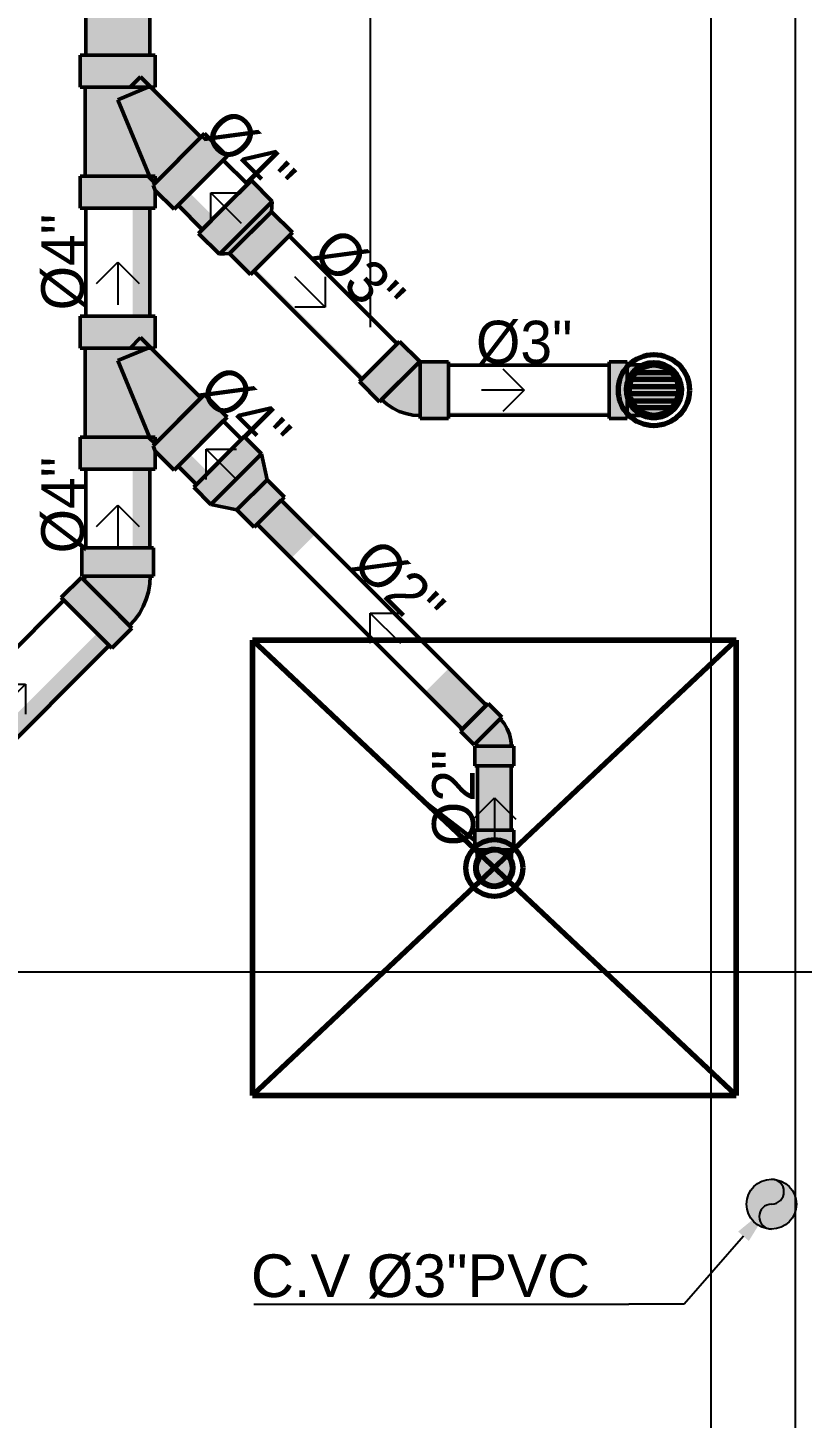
# Model space of a CAD drawing. Header units: metres. Extents: x -232 to 581, y 30 to 789.
# Drawn here: x 342.89 to 344.276, y 397.419 to 399.9 of the extents above; entities that cross this region are included whole.
import ezdxf

# ---------------------------------------------------------------- set-up
doc = ezdxf.new("R2010")
doc.units = ezdxf.units.M
doc.layers.add('_electricos-Leyenda', color=7, linetype='Continuous')
doc.layers.add('M-SY-PIPE-STANDARD-Drenaje Ventilacion', color=254, linetype='Continuous')
doc.layers.add('G-Risr-Std-Nplt', color=7, linetype='Continuous', lineweight=18, plot=False)
doc.layers.add('M-SY-PIPE-STANDARD-Drenaje Sanitario', color=7, linetype='Continuous', true_color=0x726558)
doc.layers.add('P-Fixt-Drn', color=94, linetype='Continuous', lineweight=70)
doc.layers.add('P-Fixt-Sho', color=94, linetype='Continuous', lineweight=70)
doc.styles.add('DS-CAST-01', font='GOTHIC.TTF', dxfattribs={"height": 3})
doc.styles.add('Schedule-Header', font='arial.ttf')

# ---------------------------------------------------------------- blocks, each defined once
blk = doc.blocks.new('TECHO ARQ 20.03')
at = {"layer": '_electricos-Leyenda', "color": 30, "true_color": 0xf8991e}
for p, q in [((220.3916, 121.5211), (220.3916, 120.7656)), ((219.5805, 119.6149), (221.1805, 119.6149))]:
    blk.add_line(p, q, dxfattribs=at)
blk = doc.blocks.new('_Open90')
at = {"color": 0, "linetype": 'ByBlock', "lineweight": -2}
for p, q in [((-0.5, 0.5), (0, 0)), ((0, 0), (-1, 0)), ((0, 0), (-0.5, -0.5))]:
    blk.add_line(p, q, dxfattribs=at)
blk = doc.blocks.new('Aecb_Duct_Rnd_2Line_Open')
at = {"layer": 'G-Risr-Std-Nplt', "color": 0, "linetype": 'ByBlock', "lineweight": -2}
blk.add_circle((0, 0), 1, dxfattribs=at)
blk = doc.blocks.new('Aecb_Othr_Rnd_2Line_PipeBreak_Patt_Rise')
at = {"linetype": 'ByBlock', "lineweight": -2}
blk.add_hatch(color=0, dxfattribs=at).paths.add_polyline_path([(1, 0, 0.414214), (0, 1, -1), (0, 0, 1), (0, -1, 0.414214)])
at = {"color": 0, "linetype": 'ByBlock', "lineweight": -2}
for centre, start, end in [((0, 0.5), 270, 90), ((0, -0.5), 90, 270)]:
    blk.add_arc(centre, 0.5, start, end, dxfattribs=at)
at = {"layer": 'G-Risr-Std-Nplt', "color": 0, "linetype": 'ByBlock', "lineweight": -2}
blk.add_circle((0, 0), 1, dxfattribs=at)
blk = doc.blocks.new('DR 20.03.26 LN09')
at = {"layer": 'M-SY-PIPE-STANDARD-Drenaje Sanitario', "linetype": 'Continuous', "lineweight": 50}
for points in [[(-9633.194, -2307.973), (-9630.944, -2307.973), (-9628.694, -2307.973), (-9628.694, -2285.669), (-9630.944, -2285.669), (-9633.194, -2285.669), (-9633.194, -2290.17), (-9629.895, -2290.17), (-9629.895, -2303.472), (-9633.194, -2303.472)], [(-9633.585, -2316.473), (-9633.585, -2318.723), (-9630.944, -2318.723), (-9628.303, -2318.723), (-9628.303, -2317.473), (-9626.978, -2318.799), (-9623.243, -2315.065), (-9624.834, -2313.474), (-9625.088, -2313.728), (-9628.593, -2310.223), (-9628.303, -2310.223), (-9628.303, -2307.973), (-9630.944, -2307.973), (-9633.585, -2307.973), (-9633.585, -2310.223), (-9633.225, -2310.223), (-9633.225, -2316.473)], [(-9623.405, -2318.638), (-9625.261, -2320.494), (-9623.791, -2321.963), (-9623.073, -2321.908), (-9621.604, -2323.378), (-9620.134, -2321.908), (-9618.665, -2320.439), (-9620.134, -2318.969), (-9620.079, -2318.251), (-9621.548, -2316.782)], [(-9626.701, -2318.523), (-9624.996, -2320.229), (-9624.146, -2319.38), (-9625.852, -2317.674)], [(-9628.694, -2326.31), (-9628.694, -2318.723), (-9629.895, -2318.723), (-9629.895, -2326.31)], [(-9621.372, -2323.146), (-9613.779, -2330.739), (-9613.637, -2330.597), (-9621.23, -2323.004)], [(-9633.585, -2334.81), (-9633.585, -2337.06), (-9630.944, -2337.06), (-9628.303, -2337.06), (-9628.303, -2335.81), (-9626.978, -2337.136), (-9623.243, -2333.401), (-9624.834, -2331.81), (-9625.088, -2332.064), (-9628.593, -2328.56), (-9628.303, -2328.56), (-9628.303, -2326.31), (-9630.944, -2326.31), (-9633.585, -2326.31), (-9633.585, -2328.56), (-9633.225, -2328.56), (-9633.225, -2334.81)], [(-9611.127, -2328.087), (-9613.955, -2330.915), (-9612.541, -2332.33), (-9612.387, -2332.175), (-9612.011, -2332.504), (-9611.596, -2332.782), (-9611.148, -2333.003), (-9610.675, -2333.163), (-9610.185, -2333.261), (-9609.687, -2333.293), (-9609.687, -2333.512), (-9607.687, -2333.512), (-9607.687, -2329.512), (-9609.687, -2329.512), (-9609.687, -2329.731), (-9609.736, -2329.726), (-9609.784, -2329.711), (-9609.829, -2329.688), (-9609.867, -2329.656), (-9609.713, -2329.501)], [(-9596.4, -2329.528), (-9596.4, -2333.496), (-9595.119, -2333.496), (-9595.119, -2333.293), (-9594.119, -2333.293), (-9594.124, -2333.288), (-9593.803, -2333.416), (-9593.433, -2333.487), (-9593.055, -2333.487), (-9592.685, -2333.416), (-9592.335, -2333.276), (-9592.017, -2333.072), (-9591.744, -2332.811), (-9591.526, -2332.504), (-9591.369, -2332.161), (-9591.28, -2331.794), (-9591.262, -2331.418), (-9591.316, -2331.044), (-9591.439, -2330.688), (-9591.628, -2330.361), (-9591.875, -2330.076), (-9592.171, -2329.843), (-9592.507, -2329.67), (-9592.868, -2329.563), (-9593.244, -2329.528), (-9593.62, -2329.563), (-9593.982, -2329.67), (-9594.134, -2329.749), (-9594.119, -2329.731), (-9595.119, -2329.731), (-9595.119, -2329.528)], [(-9595.188, -2331.04), (-9595.242, -2331.417), (-9595.224, -2331.797), (-9595.134, -2332.166), (-9594.976, -2332.512), (-9594.756, -2332.822), (-9594.48, -2333.084), (-9594.161, -2333.29), (-9593.808, -2333.431), (-9593.434, -2333.503), (-9593.054, -2333.503), (-9592.681, -2333.431), (-9592.328, -2333.29), (-9592.008, -2333.084), (-9591.733, -2332.822), (-9591.512, -2332.512), (-9591.354, -2332.166), (-9591.264, -2331.797), (-9591.246, -2331.417), (-9591.3, -2331.04), (-9591.425, -2330.681), (-9591.615, -2330.352), (-9591.864, -2330.065), (-9592.163, -2329.829), (-9592.501, -2329.655), (-9592.866, -2329.548), (-9593.244, -2329.512), (-9593.623, -2329.548), (-9593.987, -2329.655), (-9594.325, -2329.829), (-9594.624, -2330.065), (-9594.873, -2330.352), (-9595.063, -2330.681)], [(-9594.976, -2331.263), (-9594.992, -2331.595), (-9594.945, -2331.925), (-9594.836, -2332.239), (-9594.67, -2332.527), (-9594.452, -2332.779), (-9594.19, -2332.984), (-9593.894, -2333.137), (-9593.575, -2333.23), (-9593.244, -2333.262), (-9592.913, -2333.23), (-9592.594, -2333.137), (-9592.298, -2332.984), (-9592.036, -2332.779), (-9591.819, -2332.527), (-9591.652, -2332.239), (-9591.543, -2331.925), (-9591.496, -2331.595), (-9591.512, -2331.263), (-9591.59, -2330.94), (-9591.729, -2330.637), (-9591.921, -2330.366), (-9592.162, -2330.136), (-9592.442, -2329.957), (-9592.751, -2329.833), (-9593.078, -2329.77), (-9593.41, -2329.77), (-9593.737, -2329.833), (-9594.046, -2329.957), (-9594.326, -2330.136), (-9594.567, -2330.366), (-9594.76, -2330.637), (-9594.898, -2330.94)], [(-9607.687, -2333.262), (-9596.4, -2333.262), (-9596.4, -2333.061), (-9607.687, -2333.061)], [(-9623.822, -2336.556), (-9625.601, -2338.335), (-9624.386, -2339.55), (-9622.563, -2339.937), (-9621.348, -2341.152), (-9620.287, -2340.092), (-9619.226, -2339.031), (-9620.442, -2337.816), (-9620.828, -2335.993), (-9622.044, -2334.777)], [(-9626.701, -2336.859), (-9625.413, -2338.147), (-9624.564, -2337.298), (-9625.852, -2336.01)], [(-9628.694, -2342.586), (-9628.694, -2337.06), (-9629.895, -2337.06), (-9629.895, -2342.586)], [(-9620.287, -2340.092), (-9621.127, -2340.931), (-9618.734, -2343.324), (-9617.054, -2341.645), (-9619.447, -2339.252)], [(-9633.496, -2344.674), (-9634.911, -2346.089), (-9633.132, -2347.867), (-9631.353, -2349.646), (-9629.939, -2348.232), (-9630.104, -2348.066), (-9629.737, -2347.655), (-9629.417, -2347.205), (-9629.15, -2346.721), (-9628.939, -2346.212), (-9628.786, -2345.681), (-9628.694, -2345.137), (-9628.663, -2344.586), (-9628.428, -2344.586), (-9628.428, -2342.586), (-9633.46, -2342.586), (-9633.46, -2344.586), (-9633.225, -2344.586), (-9633.23, -2344.642), (-9633.243, -2344.697), (-9633.264, -2344.749), (-9633.294, -2344.797), (-9633.331, -2344.84)], [(-9639.83, -2357.748), (-9631.541, -2349.458), (-9632.39, -2348.609), (-9640.679, -2356.899)], [(-9606.717, -2355.342), (-9605.877, -2354.502), (-9605.037, -2353.662), (-9607.649, -2351.05), (-9609.328, -2352.73)], [(-9604.905, -2353.53), (-9606.849, -2355.474), (-9605.877, -2356.446), (-9605.755, -2356.325), (-9605.717, -2356.371), (-9605.689, -2356.424), (-9605.672, -2356.481), (-9605.666, -2356.541), (-9605.838, -2356.541), (-9605.838, -2357.916), (-9604.463, -2357.916), (-9603.088, -2357.916), (-9603.088, -2356.541), (-9603.26, -2356.541), (-9603.293, -2356.117), (-9603.392, -2355.703), (-9603.555, -2355.31), (-9603.777, -2354.947), (-9604.054, -2354.623), (-9603.932, -2354.502)], [(-9605.65, -2357.916), (-9605.65, -2362.44), (-9604.463, -2362.44), (-9603.275, -2362.44), (-9603.275, -2357.916), (-9604.463, -2357.916)], [(-9605.838, -2362.44), (-9605.838, -2363.815), (-9605.666, -2363.815), (-9605.666, -2364.43), (-9605.657, -2364.423), (-9605.685, -2364.466), (-9605.782, -2364.709), (-9605.831, -2364.965), (-9605.831, -2365.227), (-9605.782, -2365.483), (-9605.685, -2365.726), (-9605.544, -2365.946), (-9605.363, -2366.135), (-9605.15, -2366.287), (-9604.912, -2366.395), (-9604.658, -2366.457), (-9604.397, -2366.469), (-9604.139, -2366.432), (-9603.891, -2366.347), (-9603.665, -2366.216), (-9603.468, -2366.045), (-9603.306, -2365.839), (-9603.186, -2365.607), (-9603.113, -2365.356), (-9603.088, -2365.096), (-9603.113, -2364.836), (-9603.186, -2364.585), (-9603.271, -2364.42), (-9603.26, -2364.43), (-9603.26, -2363.815), (-9603.088, -2363.815), (-9603.088, -2362.44)], [(-9605.784, -2364.776), (-9605.821, -2365.031), (-9605.808, -2365.29), (-9605.747, -2365.541), (-9605.64, -2365.776), (-9605.49, -2365.986), (-9605.303, -2366.165), (-9605.086, -2366.304), (-9604.846, -2366.4), (-9604.592, -2366.449), (-9604.333, -2366.449), (-9604.08, -2366.4), (-9603.84, -2366.304), (-9603.622, -2366.165), (-9603.435, -2365.986), (-9603.285, -2365.776), (-9603.178, -2365.541), (-9603.117, -2365.29), (-9603.105, -2365.031), (-9603.142, -2364.776), (-9603.226, -2364.531), (-9603.355, -2364.308), (-9603.525, -2364.112), (-9603.728, -2363.952), (-9603.957, -2363.834), (-9604.205, -2363.761), (-9604.463, -2363.737), (-9604.72, -2363.761), (-9604.968, -2363.834), (-9605.198, -2363.952), (-9605.401, -2364.112), (-9605.57, -2364.308), (-9605.699, -2364.531)], [(-9605.638, -2364.927), (-9605.649, -2365.153), (-9605.617, -2365.376), (-9605.543, -2365.589), (-9605.43, -2365.785), (-9605.282, -2365.955), (-9605.105, -2366.095), (-9604.904, -2366.198), (-9604.687, -2366.262), (-9604.463, -2366.284), (-9604.238, -2366.262), (-9604.021, -2366.198), (-9603.821, -2366.095), (-9603.643, -2365.955), (-9603.495, -2365.785), (-9603.382, -2365.589), (-9603.309, -2365.376), (-9603.277, -2365.153), (-9603.287, -2364.927), (-9603.34, -2364.708), (-9603.434, -2364.502), (-9603.565, -2364.318), (-9603.729, -2364.163), (-9603.919, -2364.041), (-9604.128, -2363.957), (-9604.35, -2363.914), (-9604.576, -2363.914), (-9604.797, -2363.957), (-9605.007, -2364.041), (-9605.197, -2364.163), (-9605.36, -2364.318), (-9605.491, -2364.502), (-9605.585, -2364.708)]]:
    blk.add_hatch(color=251, dxfattribs=at).paths.add_polyline_path(points, flags=0)
at = {"layer": 'M-SY-PIPE-STANDARD-Drenaje Ventilacion', "linetype": 'Continuous', "lineweight": 50}
blk.add_hatch(color=254, dxfattribs=at).paths.add_polyline_path([(-9586.707, -2388.475), (-9586.723, -2388.808), (-9586.676, -2389.137), (-9586.567, -2389.451), (-9586.4, -2389.739), (-9586.183, -2389.991), (-9585.921, -2390.196), (-9585.625, -2390.349), (-9585.306, -2390.443), (-9584.975, -2390.474), (-9584.644, -2390.443), (-9584.325, -2390.349), (-9584.029, -2390.196), (-9583.767, -2389.991), (-9583.549, -2389.739), (-9583.383, -2389.451), (-9583.274, -2389.137), (-9583.227, -2388.808), (-9583.243, -2388.475), (-9583.321, -2388.152), (-9583.459, -2387.849), (-9583.652, -2387.578), (-9583.893, -2387.349), (-9584.173, -2387.169), (-9584.482, -2387.045), (-9584.809, -2386.982), (-9585.141, -2386.982), (-9585.468, -2387.045), (-9585.777, -2387.169), (-9586.057, -2387.349), (-9586.298, -2387.578), (-9586.491, -2387.849), (-9586.629, -2388.152)], flags=0)
at = {"layer": 'M-SY-PIPE-STANDARD-Drenaje Sanitario'}
for p, q in [((-9589.228, -2421.217), (-9589.228, -2251.729)), ((-9583.323, -2251.729), (-9583.323, -2421.217))]:
    blk.add_line(p, q, dxfattribs=at)
at = {"layer": 'M-SY-PIPE-STANDARD-Drenaje Sanitario', "color": 251, "linetype": 'Continuous', "lineweight": 50}
for points in [[(-9633.194, -2285.669), (-9633.194, -2307.973)], [(-9628.694, -2307.973), (-9628.694, -2285.669)], [(-9630.944, -2307.973), (-9633.585, -2307.973)], [(-9633.585, -2307.973), (-9633.585, -2310.223)], [(-9633.194, -2307.973), (-9628.694, -2307.973)], [(-9628.303, -2307.973), (-9630.944, -2307.973)], [(-9628.303, -2307.973), (-9628.303, -2310.223)], [(-9630.069, -2310.223), (-9629.331, -2309.485)], [(-9629.331, -2309.485), (-9625.088, -2313.728)], [(-9633.585, -2310.223), (-9630.944, -2310.223)], [(-9633.225, -2310.223), (-9633.225, -2316.473)], [(-9633.225, -2310.223), (-9630.069, -2310.223)], [(-9630.944, -2311.098), (-9628.832, -2310.223)], [(-9630.944, -2310.223), (-9628.303, -2310.223)], [(-9628.718, -2316.473), (-9630.944, -2311.098)], [(-9628.832, -2310.223), (-9630.069, -2310.223)], [(-9624.834, -2313.474), (-9628.459, -2317.098)], [(-9625.088, -2313.728), (-9628.314, -2316.954)], [(-9624.834, -2313.474), (-9623.243, -2315.065)], [(-9626.978, -2318.799), (-9623.243, -2315.065)], [(-9623.519, -2315.341), (-9626.701, -2318.523)], [(-9621.814, -2317.047), (-9623.519, -2315.341)], [(-9630.944, -2316.473), (-9633.585, -2316.473)], [(-9633.585, -2316.473), (-9633.585, -2318.723)], [(-9633.225, -2316.473), (-9628.795, -2316.473)], [(-9628.303, -2316.473), (-9630.944, -2316.473)], [(-9628.314, -2316.954), (-9628.795, -2316.473)], [(-9628.795, -2316.473), (-9628.795, -2316.473), (-9628.718, -2316.473)], [(-9628.795, -2316.473), (-9628.718, -2316.473)], [(-9628.303, -2316.473), (-9628.303, -2316.943)], [(-9621.548, -2316.782), (-9623.405, -2318.638)], [(-9621.548, -2316.782), (-9620.079, -2318.251)], [(-9628.459, -2317.098), (-9628.303, -2317.473)], [(-9628.303, -2317.473), (-9626.978, -2318.799)], [(-9628.303, -2317.473), (-9628.303, -2318.723)], [(-9624.996, -2320.229), (-9621.814, -2317.047)], [(-9633.585, -2318.723), (-9630.944, -2318.723)], [(-9628.694, -2318.723), (-9633.194, -2318.723)], [(-9633.194, -2318.723), (-9633.194, -2326.31)], [(-9630.944, -2318.723), (-9628.303, -2318.723)], [(-9628.694, -2326.31), (-9628.694, -2318.723)], [(-9626.701, -2318.523), (-9624.996, -2320.229)], [(-9623.405, -2318.638), (-9625.261, -2320.494)], [(-9623.791, -2321.963), (-9620.079, -2318.251)], [(-9620.134, -2318.969), (-9623.073, -2321.908)], [(-9621.935, -2320.107), (-9620.079, -2318.251)], [(-9620.134, -2318.969), (-9621.604, -2320.439)], [(-9620.079, -2318.251), (-9620.134, -2318.969)], [(-9620.134, -2318.969), (-9618.665, -2320.439)], [(-9625.261, -2320.494), (-9623.791, -2321.963)], [(-9623.791, -2321.963), (-9621.935, -2320.107)], [(-9621.604, -2320.439), (-9623.073, -2321.908)], [(-9618.897, -2320.671), (-9621.372, -2323.146)], [(-9620.134, -2321.908), (-9618.665, -2320.439)], [(-9611.304, -2328.264), (-9618.897, -2320.671)], [(-9623.073, -2321.908), (-9623.791, -2321.963)], [(-9623.073, -2321.908), (-9621.604, -2323.378)], [(-9621.604, -2323.378), (-9620.134, -2321.908)], [(-9621.372, -2323.146), (-9613.779, -2330.739)], [(-9630.944, -2326.31), (-9633.585, -2326.31)], [(-9633.585, -2326.31), (-9633.585, -2328.56)], [(-9633.194, -2326.31), (-9628.694, -2326.31)], [(-9628.303, -2326.31), (-9630.944, -2326.31)], [(-9628.303, -2326.31), (-9628.303, -2328.56)], [(-9633.585, -2328.56), (-9630.944, -2328.56)], [(-9633.225, -2328.56), (-9633.225, -2334.81)], [(-9633.225, -2328.56), (-9630.069, -2328.56)], [(-9630.944, -2329.435), (-9628.832, -2328.56)], [(-9630.944, -2328.56), (-9628.303, -2328.56)], [(-9630.069, -2328.56), (-9629.331, -2327.822)], [(-9628.832, -2328.56), (-9630.069, -2328.56)], [(-9629.331, -2327.822), (-9625.088, -2332.064)], [(-9611.127, -2328.087), (-9613.955, -2330.915)], [(-9613.779, -2330.739), (-9611.304, -2328.264)], [(-9609.713, -2329.501), (-9611.127, -2328.087)], [(-9628.718, -2334.81), (-9630.944, -2329.435)], [(-9612.541, -2332.33), (-9609.713, -2329.501)], [(-9612.387, -2332.175), (-9609.867, -2329.656)], [(-9609.867, -2329.656), (-9609.829, -2329.688), (-9609.784, -2329.711), (-9609.736, -2329.726), (-9609.687, -2329.731)], [(-9609.687, -2329.512), (-9609.687, -2333.512)], [(-9607.687, -2329.512), (-9609.687, -2329.512)], [(-9609.687, -2329.731), (-9609.687, -2333.293)], [(-9607.687, -2333.512), (-9607.687, -2329.512)], [(-9596.4, -2329.528), (-9596.4, -2333.496)], [(-9595.119, -2329.528), (-9596.4, -2329.528)], [(-9593.244, -2329.512), (-9592.866, -2329.548), (-9592.501, -2329.655), (-9592.163, -2329.829), (-9591.864, -2330.065), (-9591.615, -2330.352), (-9591.425, -2330.681), (-9591.3, -2331.04), (-9591.246, -2331.417), (-9591.264, -2331.797), (-9591.354, -2332.166), (-9591.512, -2332.512), (-9591.733, -2332.822), (-9592.008, -2333.084), (-9592.328, -2333.29), (-9592.681, -2333.431), (-9593.054, -2333.503), (-9593.434, -2333.503), (-9593.808, -2333.431), (-9594.161, -2333.29), (-9594.48, -2333.084), (-9594.756, -2332.822), (-9594.976, -2332.512), (-9595.134, -2332.166), (-9595.224, -2331.797), (-9595.242, -2331.417), (-9595.188, -2331.04), (-9595.063, -2330.681), (-9594.873, -2330.352), (-9594.624, -2330.065), (-9594.325, -2329.829), (-9593.987, -2329.655), (-9593.623, -2329.548), (-9593.244, -2329.512)], [(-9593.244, -2329.528), (-9593.62, -2329.563), (-9593.982, -2329.67), (-9594.317, -2329.843), (-9594.613, -2330.076), (-9594.86, -2330.361), (-9595.049, -2330.688), (-9595.173, -2331.044), (-9595.226, -2331.418), (-9595.208, -2331.794), (-9595.119, -2332.161), (-9594.963, -2332.504), (-9594.744, -2332.811), (-9594.471, -2333.072), (-9594.153, -2333.276), (-9593.803, -2333.416), (-9593.433, -2333.487), (-9593.055, -2333.487), (-9592.685, -2333.416), (-9592.335, -2333.276), (-9592.017, -2333.072), (-9591.744, -2332.811), (-9591.526, -2332.504), (-9591.369, -2332.161), (-9591.28, -2331.794), (-9591.262, -2331.418), (-9591.316, -2331.044), (-9591.439, -2330.688), (-9591.628, -2330.361), (-9591.875, -2330.076), (-9592.171, -2329.843), (-9592.507, -2329.67), (-9592.868, -2329.563), (-9593.244, -2329.528)], [(-9595.119, -2330.862), (-9595.119, -2329.528)], [(-9595.119, -2329.731), (-9595.119, -2333.293)], [(-9593.244, -2329.731), (-9595.119, -2329.731)], [(-9593.244, -2329.731), (-9593.581, -2329.763), (-9593.906, -2329.858), (-9594.207, -2330.013), (-9594.473, -2330.223), (-9594.695, -2330.479), (-9594.864, -2330.772), (-9594.975, -2331.092), (-9595.023, -2331.427), (-9595.007, -2331.765), (-9594.927, -2332.095), (-9594.787, -2332.403), (-9594.59, -2332.678), (-9594.345, -2332.912), (-9594.06, -2333.095), (-9593.746, -2333.221), (-9593.413, -2333.285), (-9593.075, -2333.285), (-9592.742, -2333.221), (-9592.428, -2333.095), (-9592.143, -2332.912), (-9591.898, -2332.678), (-9591.701, -2332.403), (-9591.561, -2332.095), (-9591.481, -2331.765), (-9591.465, -2331.427), (-9591.513, -2331.092), (-9591.624, -2330.772), (-9591.793, -2330.479), (-9592.015, -2330.223), (-9592.281, -2330.013), (-9592.582, -2329.858), (-9592.907, -2329.763), (-9593.244, -2329.731)], [(-9596.4, -2329.762), (-9607.687, -2329.762)], [(-9607.687, -2329.762), (-9607.687, -2333.262)], [(-9596.4, -2333.262), (-9596.4, -2329.762)], [(-9612.541, -2332.33), (-9613.955, -2330.915)], [(-9624.834, -2331.81), (-9628.459, -2335.435)], [(-9625.088, -2332.064), (-9628.314, -2335.29)], [(-9624.834, -2331.81), (-9623.243, -2333.401)], [(-9609.687, -2333.293), (-9610.185, -2333.261), (-9610.675, -2333.163), (-9611.148, -2333.003), (-9611.596, -2332.782), (-9612.011, -2332.504), (-9612.387, -2332.175)], [(-9595.119, -2333.496), (-9595.119, -2332.162)], [(-9626.978, -2337.136), (-9623.243, -2333.401)], [(-9607.687, -2333.512), (-9609.687, -2333.512)], [(-9607.687, -2333.262), (-9596.4, -2333.262)], [(-9595.119, -2333.496), (-9596.4, -2333.496)], [(-9595.119, -2333.293), (-9593.244, -2333.293)], [(-9623.519, -2333.677), (-9626.701, -2336.859)], [(-9622.231, -2334.965), (-9623.519, -2333.677)], [(-9630.944, -2334.81), (-9633.585, -2334.81)], [(-9633.585, -2334.81), (-9633.585, -2337.06)], [(-9633.225, -2334.81), (-9628.795, -2334.81)], [(-9628.303, -2334.81), (-9630.944, -2334.81)], [(-9628.314, -2335.29), (-9628.795, -2334.81)], [(-9628.795, -2334.81), (-9628.795, -2334.81), (-9628.718, -2334.81)], [(-9628.795, -2334.81), (-9628.718, -2334.81)], [(-9628.459, -2335.435), (-9628.303, -2335.81)], [(-9628.303, -2334.81), (-9628.303, -2335.279)], [(-9625.413, -2338.147), (-9622.231, -2334.965)], [(-9622.044, -2334.777), (-9623.822, -2336.556)], [(-9622.044, -2334.777), (-9620.828, -2335.993)], [(-9628.303, -2335.81), (-9626.978, -2337.136)], [(-9628.303, -2335.81), (-9628.303, -2337.06)], [(-9623.822, -2336.556), (-9625.601, -2338.335)], [(-9624.386, -2339.55), (-9620.828, -2335.993)], [(-9622.607, -2337.772), (-9620.828, -2335.993)], [(-9620.828, -2335.993), (-9620.442, -2337.816)], [(-9633.585, -2337.06), (-9630.944, -2337.06)], [(-9628.694, -2337.06), (-9633.194, -2337.06)], [(-9633.194, -2337.06), (-9633.194, -2342.586)], [(-9630.944, -2337.06), (-9628.303, -2337.06)], [(-9628.694, -2342.586), (-9628.694, -2337.06)], [(-9626.701, -2336.859), (-9625.413, -2338.147)], [(-9625.601, -2338.335), (-9624.386, -2339.55)], [(-9624.386, -2339.55), (-9622.607, -2337.772)], [(-9620.442, -2337.816), (-9622.563, -2339.937)], [(-9620.442, -2337.816), (-9621.502, -2338.876)], [(-9620.442, -2337.816), (-9619.226, -2339.031)], [(-9621.502, -2338.876), (-9622.563, -2339.937)], [(-9619.447, -2339.252), (-9621.127, -2340.931)], [(-9620.287, -2340.092), (-9619.226, -2339.031)], [(-9605.037, -2353.662), (-9619.447, -2339.252)], [(-9622.563, -2339.937), (-9624.386, -2339.55)], [(-9622.563, -2339.937), (-9621.348, -2341.152)], [(-9621.348, -2341.152), (-9620.287, -2340.092)], [(-9621.127, -2340.931), (-9606.717, -2355.342)], [(-9628.428, -2342.586), (-9633.46, -2342.586)], [(-9633.46, -2344.586), (-9633.46, -2342.586)], [(-9633.194, -2342.586), (-9628.694, -2342.586)], [(-9628.428, -2344.586), (-9628.428, -2342.586)], [(-9634.911, -2346.089), (-9633.496, -2344.674)], [(-9631.717, -2346.453), (-9633.496, -2344.674)], [(-9633.46, -2344.586), (-9628.428, -2344.586)], [(-9633.331, -2344.84), (-9633.294, -2344.797), (-9633.264, -2344.749), (-9633.243, -2344.697), (-9633.23, -2344.642), (-9633.225, -2344.586)], [(-9630.104, -2348.066), (-9633.331, -2344.84)], [(-9633.225, -2344.586), (-9628.663, -2344.586)], [(-9628.663, -2344.586), (-9628.694, -2345.137), (-9628.786, -2345.681), (-9628.939, -2346.212), (-9629.15, -2346.721), (-9629.417, -2347.205), (-9629.737, -2347.655), (-9630.104, -2348.066)], [(-9634.723, -2346.276), (-9643.012, -2354.566)], [(-9634.911, -2346.089), (-9633.132, -2347.867)], [(-9631.541, -2349.458), (-9634.723, -2346.276)], [(-9629.939, -2348.232), (-9631.717, -2346.453)], [(-9633.132, -2347.867), (-9631.353, -2349.646)], [(-9631.353, -2349.646), (-9629.939, -2348.232)], [(-9639.83, -2357.748), (-9631.541, -2349.458)], [(-9604.905, -2353.53), (-9606.849, -2355.474)], [(-9606.717, -2355.342), (-9605.037, -2353.662)], [(-9603.932, -2354.502), (-9604.905, -2353.53)], [(-9605.877, -2356.446), (-9603.932, -2354.502)], [(-9605.755, -2356.325), (-9604.054, -2354.623)], [(-9604.054, -2354.623), (-9603.777, -2354.947), (-9603.555, -2355.31), (-9603.392, -2355.703), (-9603.293, -2356.117), (-9603.26, -2356.541)], [(-9605.877, -2356.446), (-9606.849, -2355.474)], [(-9604.463, -2356.541), (-9605.838, -2356.541)], [(-9605.838, -2357.916), (-9605.838, -2356.541)], [(-9605.666, -2356.541), (-9605.67, -2356.493), (-9605.681, -2356.447), (-9605.699, -2356.402), (-9605.724, -2356.361), (-9605.755, -2356.325)], [(-9603.26, -2356.541), (-9605.666, -2356.541)], [(-9603.088, -2356.541), (-9604.463, -2356.541)], [(-9603.088, -2357.916), (-9603.088, -2356.541)], [(-9605.838, -2357.916), (-9604.463, -2357.916)], [(-9603.275, -2357.916), (-9605.65, -2357.916)], [(-9605.65, -2357.916), (-9605.65, -2362.44)], [(-9604.463, -2357.916), (-9603.088, -2357.916)], [(-9603.275, -2362.44), (-9603.275, -2357.916)], [(-9603.088, -2362.44), (-9605.838, -2362.44)], [(-9605.838, -2363.815), (-9605.838, -2362.44)], [(-9605.65, -2362.44), (-9603.275, -2362.44)], [(-9603.088, -2363.815), (-9603.088, -2362.44)], [(-9605.838, -2363.815), (-9604.962, -2363.815)], [(-9603.088, -2365.096), (-9603.113, -2364.836), (-9603.186, -2364.585), (-9603.306, -2364.353), (-9603.468, -2364.147), (-9603.665, -2363.976), (-9603.891, -2363.845), (-9604.139, -2363.76), (-9604.397, -2363.723), (-9604.658, -2363.735), (-9604.912, -2363.797), (-9605.15, -2363.905), (-9605.363, -2364.057), (-9605.544, -2364.246), (-9605.685, -2364.466), (-9605.782, -2364.709), (-9605.831, -2364.965), (-9605.831, -2365.227), (-9605.782, -2365.483), (-9605.685, -2365.726), (-9605.544, -2365.946), (-9605.363, -2366.135), (-9605.15, -2366.287), (-9604.912, -2366.395), (-9604.658, -2366.457), (-9604.397, -2366.469), (-9604.139, -2366.432), (-9603.891, -2366.347), (-9603.665, -2366.216), (-9603.468, -2366.045), (-9603.306, -2365.839), (-9603.186, -2365.607), (-9603.113, -2365.356), (-9603.088, -2365.096)], [(-9604.463, -2363.737), (-9604.205, -2363.761), (-9603.957, -2363.834), (-9603.728, -2363.952), (-9603.525, -2364.112), (-9603.355, -2364.308), (-9603.226, -2364.531), (-9603.142, -2364.776), (-9603.105, -2365.031), (-9603.117, -2365.29), (-9603.178, -2365.541), (-9603.285, -2365.776), (-9603.435, -2365.986), (-9603.622, -2366.165), (-9603.84, -2366.304), (-9604.08, -2366.4), (-9604.333, -2366.449), (-9604.592, -2366.449), (-9604.846, -2366.4), (-9605.086, -2366.304), (-9605.303, -2366.165), (-9605.49, -2365.986), (-9605.64, -2365.776), (-9605.747, -2365.541), (-9605.808, -2365.29), (-9605.821, -2365.031), (-9605.784, -2364.776), (-9605.699, -2364.531), (-9605.57, -2364.308), (-9605.401, -2364.112), (-9605.198, -2363.952), (-9604.968, -2363.834), (-9604.72, -2363.761), (-9604.463, -2363.737)], [(-9603.26, -2363.815), (-9605.666, -2363.815)], [(-9605.666, -2363.815), (-9605.666, -2365.096)], [(-9603.26, -2365.096), (-9603.281, -2364.868), (-9603.346, -2364.649), (-9603.451, -2364.446), (-9603.592, -2364.266), (-9603.765, -2364.116), (-9603.963, -2364.002), (-9604.179, -2363.927), (-9604.405, -2363.894), (-9604.634, -2363.905), (-9604.856, -2363.959), (-9605.064, -2364.054), (-9605.251, -2364.187), (-9605.408, -2364.352), (-9605.532, -2364.545), (-9605.617, -2364.757), (-9605.66, -2364.982), (-9605.66, -2365.21), (-9605.617, -2365.435), (-9605.532, -2365.647), (-9605.408, -2365.84), (-9605.251, -2366.005), (-9605.064, -2366.138), (-9604.856, -2366.233), (-9604.634, -2366.287), (-9604.405, -2366.298), (-9604.179, -2366.265), (-9603.963, -2366.19), (-9603.765, -2366.076), (-9603.592, -2365.926), (-9603.451, -2365.747), (-9603.346, -2365.543), (-9603.281, -2365.324), (-9603.26, -2365.096)], [(-9603.964, -2363.815), (-9603.088, -2363.815)], [(-9603.26, -2365.096), (-9603.26, -2363.815)]]:
    blk.add_lwpolyline(points, dxfattribs=at)
at = {"layer": 'M-SY-PIPE-STANDARD-Drenaje Ventilacion', "linetype": 'ByBlock', "lineweight": -2}
for p, q in [((-9586.948, -2390.984, -7.997), (-9591.106, -2395.747, -7.997)), ((-9621.368, -2395.747, -7.997), (-9595.016, -2395.747, -7.997)), ((-9591.106, -2395.747, -7.997), (-9595.016, -2395.747, -7.997))]:
    blk.add_line(p, q, dxfattribs=at)
at = {"layer": 'M-SY-PIPE-STANDARD-Drenaje Ventilacion'}
blk.add_solid([(-9587.325, -2390.655, -7.997), (-9584.975, -2388.724, -7.997), (-9586.571, -2391.313, -7.997)], dxfattribs=at)
at = {"layer": 'P-Fixt-Drn', "color": 94, "linetype": 'Continuous', "lineweight": 70}
for p, q in [((-9594.469, -2330.262), (-9592.019, -2330.262)), ((-9594.976, -2331.262), (-9591.512, -2331.262)), ((-9591.663, -2330.762), (-9594.825, -2330.762)), ((-9591.512, -2331.762), (-9594.976, -2331.762)), ((-9594.825, -2332.262), (-9591.663, -2332.262)), ((-9592.019, -2332.762), (-9594.469, -2332.762))]:
    blk.add_line(p, q, dxfattribs=at)
blk.add_circle((-9593.244, -2331.512), 2.5, dxfattribs=at)
for start, end in [(134.41531, 154.62307), (134.41531, 154.62307), (45.58469, 134.41531), (25.37693, 45.58469), (25.37693, 45.58469), (171.78679, 188.21321), (171.78679, 188.21321), (154.62307, 171.78679), (8.21321, 25.37693), (351.78679, 8.21321), (351.78679, 8.21321), (188.21321, 205.37693), (205.37693, 225.58469), (205.37693, 225.58469), (314.41531, 334.62307), (314.41531, 334.62307), (334.62307, 351.78679), (225.58469, 314.41531)]:
    blk.add_arc((-9593.244, -2331.512), 1.75, start, end, dxfattribs=at)
at = {"layer": 'P-Fixt-Sho', "color": 94, "linetype": 'Continuous', "lineweight": 70}
for p, q in [((-9621.463, -2351.016, 72), (-9621.463, -2349.096, 72)), ((-9621.463, -2349.096, 72), (-9587.463, -2349.096, 72)), ((-9587.463, -2349.096, 72), (-9587.463, -2381.096, 72)), ((-9621.463, -2379.176, 72), (-9621.463, -2351.016, 72)), ((-9618.743, -2351.739, 72), (-9618.743, -2351.656, 72)), ((-9618.743, -2378.536, 72), (-9618.743, -2378.453, 72)), ((-9621.463, -2381.096, 72), (-9621.463, -2379.176, 72)), ((-9587.463, -2381.096, 72), (-9621.463, -2381.096, 72))]:
    blk.add_line(p, q, dxfattribs=at)
at = {"layer": 'P-Fixt-Sho', "color": 94, "linetype": 'Continuous', "lineweight": 70, "extrusion": (-1, 1.22465e-16, 2.22045e-16)}
for p, q in [((-9587.463, -2349.096, 72), (-9621.463, -2349.096, 72)), ((-9621.463, -2349.096, 72), (-9621.463, -2381.096, 72)), ((-9587.463, -2381.096, 72), (-9621.463, -2349.096, 72)), ((-9587.463, -2349.096, 72), (-9621.463, -2381.096, 72)), ((-9587.463, -2381.096, 72), (-9587.463, -2349.096, 72)), ((-9621.463, -2381.096, 72), (-9587.463, -2381.096, 72))]:
    blk.add_line(p, q, dxfattribs=at)
at = {"layer": 'P-Fixt-Sho', "color": 94, "linetype": 'Continuous', "lineweight": 70}
blk.add_circle((-9604.463, -2365.096, 72), 2, dxfattribs=at)
at = {"layer": 'M-SY-PIPE-STANDARD-Drenaje Sanitario', "color": 251, "linetype": 'Continuous', "lineweight": -3}
for p, xscale, yscale, zscale, rotation in [((-9624.392, -2317.651), 3, 3, 3, 134.9999999999999), ((-9630.944, -2322.516), 3.000000000000003, 3.000000000000003, 3.000000000000003, 90), ((-9616.363, -2325.68), 3, 3, 3, 314.9999999999974), ((-9624.715, -2335.664), 3.000000000000001, 3.000000000000001, 3.000000000000001, 134.9999999999967), ((-9630.944, -2339.598), 3.000000000000003, 3.000000000000003, 3.000000000000003, 90), ((-9613.191, -2347.187), 3, 3, 3, 134.9999999999999), ((-9637.435, -2352.171), 3, 3, 3, 45.00000000000234), ((-9604.463, -2360.178), 3.000000000000003, 3.000000000000003, 3.000000000000003, 90)]:
    blk.add_blockref('_Open90', p, dxfattribs=dict(at, xscale=xscale, yscale=yscale, zscale=zscale, rotation=rotation))
at = {"layer": 'M-SY-PIPE-STANDARD-Drenaje Sanitario', "color": 251, "linetype": 'Continuous', "lineweight": -3, "xscale": 3, "yscale": 3, "zscale": 3}
blk.add_blockref('_Open90', (-9602.367, -2331.512), dxfattribs=at)
at = {"layer": 'M-SY-PIPE-STANDARD-Drenaje Sanitario', "color": 251, "linetype": 'Continuous', "lineweight": -3, "ltscale": 0.5}
for p, xscale, yscale, zscale in [((-9593.244, -2331.512), 1.75, 1.75, 1.75), ((-9604.463, -2365.096), 1.1875, 1.1875, 1.1875)]:
    blk.add_blockref('Aecb_Duct_Rnd_2Line_Open', p, dxfattribs=dict(at, xscale=xscale, yscale=yscale, zscale=zscale))
at = {"layer": 'M-SY-PIPE-STANDARD-Drenaje Ventilacion', "color": 254, "linetype": 'Continuous', "lineweight": -3, "ltscale": 0.5, "xscale": 1.75, "yscale": 1.75, "zscale": 1.75}
blk.add_blockref('Aecb_Othr_Rnd_2Line_PipeBreak_Patt_Rise', (-9584.975, -2388.724), dxfattribs=at)
at = {"layer": 'M-SY-PIPE-STANDARD-Drenaje Sanitario', "color": 251, "linetype": 'Continuous', "lineweight": -3, "char_height": 3, "attachment_point": 5, "style": 'DS-CAST-01'}
for s, insert, rotation in [('%%C4"', (-9621.691, -2314.949), 315), ('%%C4"', (-9634.764, -2322.516), 90), ('%%C3"', (-9614.015, -2323.332), 315), ('%%C4"', (-9622.014, -2332.963), 315), ('%%C4"', (-9634.764, -2339.598), 90), ('%%C2"', (-9611.197, -2345.193), 315), ('%%C2"', (-9607.283, -2360.178), 90)]:
    blk.add_mtext(s, dxfattribs=dict(at, insert=insert, rotation=rotation))
at = {"layer": 'M-SY-PIPE-STANDARD-Drenaje Sanitario', "color": 251, "linetype": 'Continuous', "lineweight": -3, "insert": (-9602.367, -2328.192), "char_height": 3, "attachment_point": 5, "style": 'DS-CAST-01'}
blk.add_mtext('%%C3"', dxfattribs=at)
at = {"layer": 'M-SY-PIPE-STANDARD-Drenaje Ventilacion', "style": 'Schedule-Header'}
blk.add_text('C.V Ø3"PVC', height=3, dxfattribs=at).set_placement((-9621.577, -2395.257, -7.997))

msp = doc.modelspace()

# ---------------------------------------------------------------- block references
at = {"color": 1}
msp.add_blockref('TECHO ARQ 20.03', (123.1094, 278.6006), dxfattribs=at)
at = {"layer": 'M-SY-PIPE-STANDARD-Drenaje Sanitario', "xscale": 0.02539304808409144, "yscale": 0.02539304808409144, "zscale": 0.02539304808409144}
msp.add_blockref('DR 20.03.26 LN09', (587.6094, 458.4578), dxfattribs=at)

doc.saveas('drawing.dxf')
